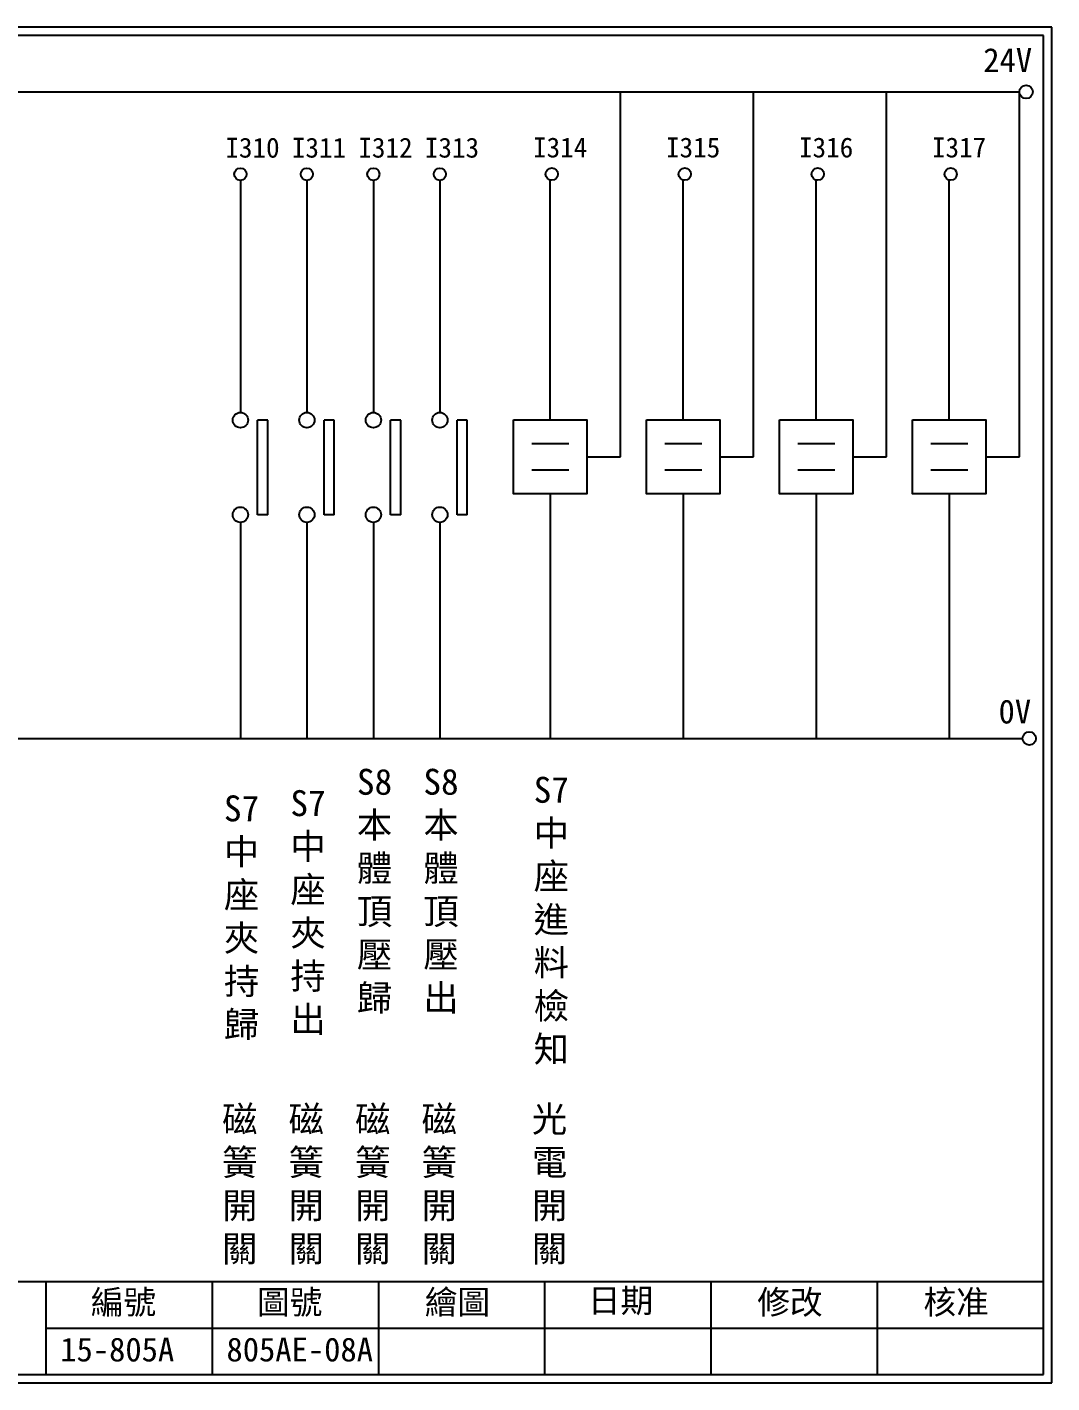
# Model space of a CAD drawing. Extents: x 275 to 562, y 265 to 469.
# Drawn here: x 407.8 to 561.9, y 264.9 to 468.9 of the extents above; entities that cross this region are included whole.
import ezdxf

# ---------------------------------------------------------------- set-up
doc = ezdxf.new("R2010")
doc.units = 0
doc.layers.get('0').update_dxf_attribs({"linetype": 'CONTINUOUS'})
doc.layers.add('圖框層', color=7, linetype='CONTINUOUS')
doc.layers.add('標尺寸層', color=3, linetype='CONTINUOUS')
doc.styles.add('CNS', font='romanc.shx', dxfattribs={"bigfont": 'chineset.shx'})
doc.styles.add('STSL', font='kaiu.ttf')

msp = doc.modelspace()

# ---------------------------------------------------------------- linework, layer by layer
for p, q in [((497.02, 404.26), (497.02, 459.17)), ((517.02, 404.26), (517.02, 459.17)), ((537.02, 404.26), (537.02, 459.17)), ((557.02, 404.26), (557.02, 459.17)), ((486.44, 409.84), (486.44, 445.86)), ((506.44, 409.84), (506.44, 445.86)), ((526.44, 409.84), (526.44, 445.86)), ((546.44, 409.84), (546.44, 445.86)), ((443.96, 409.78), (442.45, 409.78)), ((453.96, 409.78), (452.45, 409.78)), ((463.96, 409.78), (462.45, 409.78)), ((473.96, 409.78), (472.45, 409.78)), ((491.95, 404.26), (497.02, 404.26)), ((511.95, 404.26), (517.02, 404.26)), ((531.95, 404.26), (537.02, 404.26)), ((551.95, 404.26), (557.02, 404.26)), ((486.44, 398.68), (486.44, 361.9)), ((506.44, 398.68), (506.44, 361.9)), ((526.44, 398.68), (526.44, 361.9)), ((546.44, 398.68), (546.44, 361.9)), ((443.96, 395.55), (442.45, 395.55)), ((453.96, 395.55), (452.45, 395.55)), ((463.96, 395.55), (462.45, 395.55)), ((473.96, 395.55), (472.45, 395.55))]:
    msp.add_line(p, q)
for points in [[(480.92, 409.84), (491.95, 409.84), (491.95, 398.68), (480.92, 398.68)], [(500.92, 409.84), (511.95, 409.84), (511.95, 398.68), (500.92, 398.68)], [(520.92, 409.84), (531.95, 409.84), (531.95, 398.68), (520.92, 398.68)], [(540.92, 409.84), (551.95, 409.84), (551.95, 398.68), (540.92, 398.68)]]:
    msp.add_lwpolyline(points, close=True)
for centre in [(558.02, 459.17), (558.5, 361.9)]:
    msp.add_circle(centre, 1)
at = {"layer": '圖框層', "color": 7}
for p, q in [((561.9, 468.91), (274.9, 468.91)), ((560.65, 467.66), (276.15, 467.66)), ((560.65, 266.2), (560.65, 467.66)), ((561.9, 264.95), (561.9, 468.91)), ((276.15, 280.2), (560.65, 280.2)), ((410.65, 266.2), (410.65, 280.2)), ((435.65, 266.2), (435.65, 280.2)), ((460.65, 266.2), (460.65, 280.2)), ((485.65, 266.2), (485.65, 280.2)), ((510.65, 266.2), (510.65, 280.2)), ((535.65, 266.2), (535.65, 280.2)), ((410.65, 273.2), (560.65, 273.2)), ((276.15, 266.2), (560.65, 266.2)), ((274.9, 264.95), (561.9, 264.95))]:
    msp.add_line(p, q, dxfattribs=at)
at = {"layer": '標尺寸層', "color": 7}
for p, q in [((279.42, 459.17), (557.02, 459.17)), ((439.85, 445.86), (439.85, 410.94)), ((449.85, 445.86), (449.85, 410.94)), ((459.85, 445.86), (459.85, 410.94)), ((469.85, 445.86), (469.85, 410.94)), ((442.45, 395.55), (442.45, 409.78)), ((443.96, 395.55), (443.96, 409.78)), ((452.45, 395.55), (452.45, 409.78)), ((453.96, 395.55), (453.96, 409.78)), ((462.45, 395.55), (462.45, 409.78)), ((463.96, 395.55), (463.96, 409.78)), ((472.45, 395.55), (472.45, 409.78)), ((473.96, 395.55), (473.96, 409.78)), ((483.68, 406.29), (489.24, 406.29)), ((503.68, 406.29), (509.24, 406.29)), ((523.68, 406.29), (529.24, 406.29)), ((543.68, 406.29), (549.24, 406.29)), ((483.68, 402.32), (489.24, 402.32)), ((503.68, 402.32), (509.24, 402.32)), ((523.68, 402.32), (529.24, 402.32)), ((543.68, 402.32), (549.24, 402.32)), ((439.85, 394.41), (439.85, 361.9)), ((449.85, 394.41), (449.85, 361.9)), ((459.85, 394.41), (459.85, 361.9)), ((469.85, 394.41), (469.85, 361.9)), ((279.63, 361.9), (557.5, 361.9))]:
    msp.add_line(p, q, dxfattribs=at)
for centre, radius in [((439.85, 446.78), 0.92), ((449.85, 446.78), 0.92), ((459.85, 446.78), 0.92), ((469.85, 446.78), 0.92), ((486.68, 446.81), 0.92), ((506.68, 446.81), 0.92), ((526.68, 446.81), 0.92), ((546.68, 446.81), 0.92), ((439.85, 409.79), 1.15), ((449.85, 409.79), 1.15), ((459.85, 409.79), 1.15), ((469.85, 409.79), 1.15), ((439.85, 395.56), 1.15), ((449.85, 395.56), 1.15), ((459.85, 395.56), 1.15), ((469.85, 395.56), 1.15)]:
    msp.add_circle(centre, radius, dxfattribs=at)

# ---------------------------------------------------------------- texts
at = {"layer": '圖框層', "color": 4, "style": 'STSL'}
for s, height, p in [('24V', 3.6, (551.58, 462.16)), ('I310', 3, (437.59, 449.28)), ('I311', 3, (447.59, 449.28)), ('I312', 3, (457.59, 449.28)), ('I313', 3, (467.59, 449.28)), ('I314', 3, (483.86, 449.31)), ('I315', 3, (503.86, 449.31)), ('I316', 3, (523.86, 449.31)), ('I317', 3, (543.86, 449.31)), ('0V', 3.6, (553.88, 364.15)), ('繪圖', 3.6, (467.59, 275.29)), ('日期', 3.6, (492.12, 275.53)), ('編號', 3.6, (417.36, 275.28)), ('圖號', 3.6, (442.36, 275.28)), ('修改', 3.6, (517.59, 275.29)), ('核准', 3.6, (542.59, 275.29)), ('15-805A', 3.6, (412.76, 268.17)), ('805AE-08A', 3.6, (437.76, 268.17))]:
    msp.add_text(s, height=height, dxfattribs=at).set_placement(p)
at = {"layer": '標尺寸層', "color": 7, "char_height": 3.9, "width": 4.9608, "attachment_point": 5, "style": 'CNS'}
for s, insert in [('{\\fDFKai-SB|b0|i0|c136|p65;S8本體頂壓歸}', (460.03, 338.92)), ('{\\fDFKai-SB|b0|i0|c136|p65;S8本體頂壓出}', (470.03, 338.92)), ('{\\fDFKai-SB|b0|i0|c136|p65;S7中座進料檢知}', (486.62, 334.46)), ('{\\fDFKai-SB|b0|i0|c136|p65;S7中座夾持歸}', (440.03, 334.92)), ('{\\fDFKai-SB|b0|i0|c136|p65;S7中座夾持出}', (450.03, 335.7)), ('{\\fDFKai-SB|b0|i0|c136|p65;磁簧開關}', (439.76, 294.67)), ('{\\fDFKai-SB|b0|i0|c136|p65;磁簧開關}', (449.76, 294.67)), ('{\\fDFKai-SB|b0|i0|c136|p65;磁簧開關}', (459.76, 294.67)), ('{\\fDFKai-SB|b0|i0|c136|p65;磁簧開關}', (469.76, 294.67)), ('{\\fDFKai-SB|b0|i0|c136|p65;光電開關}', (486.35, 294.67))]:
    msp.add_mtext(s, dxfattribs=dict(at, insert=insert))

doc.saveas('drawing.dxf')
